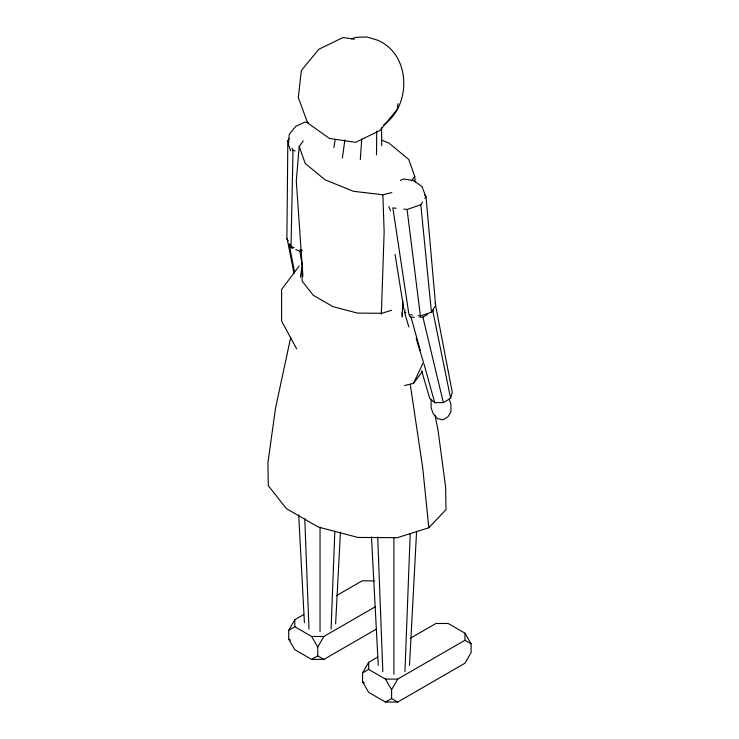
<?xml version="1.0" encoding="UTF-8"?>
<svg xmlns="http://www.w3.org/2000/svg" width="739" height="739" viewBox="0 0 739 739"><rect width="100%" height="100%" fill="white"/><g stroke="black" fill="none" stroke-linecap="round" stroke-linejoin="round"><path stroke-width="1.11" d="M376.299 629.148L323.867 659.419L311.636 659.419L294.815 649.701L288.7 639.115L288.7 630.284L294.815 626.755L294.815 619.688L303.72 614.552M320.042 631.679L320.042 527.156M289.134 138.858L287.841 140.641L286.88 238.863L287.914 240.785M376.493 154.857L376.724 131.163M294.048 247.583L291.027 246.567L293.004 150.22L291.97 148.308M381.37 314.093L384.151 231.75L382.857 194.773L391.818 192.593M331.09 629.046L334.832 531.156M404.944 671.677L410.219 533.493M402.145 316.976L402.847 300.902M335.608 623.845L340.457 532.08M409.517 665.331L416.602 531.129M360.309 159.55L361.74 138.96M303.258 140.937L299.193 146.479L296.311 181.037L302.898 276.238M397.924 103.672L397.296 109.298L379.911 130.507L355.635 142.313L329.465 138.47L307.664 122.942L298.297 97.557L301.346 70.556L318.731 49.337L343.007 37.532L354.378 39.204M342.397 158.007L344.864 139.967M300.431 277.254L301.891 267.047L302.159 281.125L313.29 295.277L333.058 306.694L357.574 313.114L381.961 313.271L391.679 310.204M333.843 147.615L335.22 139.754M290.723 337.307L275.481 408.418L267.906 462.928L268.34 485.699L286.326 508.589L318.306 527.046L357.944 537.438L397.388 537.687L428.823 527.757L446.023 509.605L445.589 486.835L438.042 430.292L435.105 415.715M421.71 370.969L429.765 398.487L434.708 402.681L443.345 402.607L450.614 398.303L432.878 311.267L433.728 308.181M450.614 398.303L452.268 392.298L435.142 303.036M404.612 385.509L413.498 383.384L423.429 362.221L416.149 338.286M288.7 630.284L294.815 619.688M323.867 659.419L317.752 655.881L317.752 647.059L323.867 636.464L375.31 606.765M410.21 638.339L435.936 623.485L448.167 623.485L464.979 633.194L471.094 643.789L471.094 652.62L464.979 663.206L397.711 702.05L385.481 702.05L368.659 692.341L362.544 681.746L362.544 672.924L368.659 662.329L377.564 657.183M385.481 702.05L391.596 698.521L391.596 689.69L397.711 679.095L464.979 640.26L464.979 633.194M418.117 315.692L420.408 315.95L431.447 312.172L420.805 204.777L422.532 202.015M424.842 198.348L425.997 196.509L424.574 194.957M431.447 312.172L433.239 309.318M434.43 307.415L435.622 305.521L425.997 196.509M411.346 180.99L414.727 176.372L408.722 159.43L388.843 143.024L381.472 140.05M299.083 266.105L281.596 289.466L281.596 321.086L296.644 348.826M413.498 383.384L422.246 371.708M383.698 124.817C411.946 105.178 410.856 54.012 377.509 40.183L366.886 36.95L355.782 37.393L351.515 38.825M419.687 317.197L422.911 317.16L427.447 314.481M431.068 312.338L432.878 311.267M336.365 595.708L362.082 580.854L374.322 580.854M311.636 659.419L317.752 655.881M362.544 672.924L368.659 669.386L368.659 662.329M400.446 180.408L403.54 178.986L413.628 180.612L421.951 186.514L425.59 196.057M403.79 209.109L407.078 209.479L420.805 204.777M295.831 249.634L299.914 251.251L302.085 250.77M409.388 315.83L411.078 317.271L414.302 317.243M294.815 626.755L311.636 636.464L323.867 636.464M368.659 669.386L385.481 679.095L397.711 679.095M396.132 208.241L392.852 207.871L408.963 314.657L412.399 315.045M382.857 194.773L353.51 191.309L325.086 179.826L305.207 163.421L299.193 146.479M308.375 122.637L305.013 122.101L295.739 126.36L289.291 134.286L288.339 144.447L290.76 150.811M293.004 150.22L295.12 150.941M300.089 249.625L302.103 250.309M289.088 245.099L289.706 247.196L292.773 248.415M464.979 640.26L471.094 643.789M288.7 639.115L290.445 640.122M362.544 681.746L364.29 682.753M391.596 698.521L397.711 702.05M405.997 312.957L404.307 311.525L408.815 326.934M405.295 310.648L403.827 309.041L395.051 254.392M385.481 679.095L391.596 689.69M311.636 636.464L317.752 647.059M287.841 140.641L288.875 142.553M289.466 243.676L291.027 246.567M388.89 206.634L390.506 210.874M449.118 399.097L450.91 404.057L450.91 411.919L448.037 416.722L443.16 419.798L437.645 418.745L433.276 413.868L431.123 407.91L431.123 400.058M287.831 240.905L287.203 238.817L294.048 273.615M411.078 317.271L420.288 350.545M423.964 363.856L434.708 402.681M422.911 317.16L443.345 402.607M289.706 247.196L294.501 271.897M299.914 251.251L302.316 266.058M410.237 384.372L422.708 467.732L428.823 527.757M407.078 209.479L420.408 315.95M401.988 312.8L402.349 316.209M414.727 176.372L415.179 182.006M371.468 536.865L378.257 665.331M298.713 514.88L304.413 622.691M377.694 536.948L382.839 671.677M304.764 518.492L308.985 629.046M381.546 127.718L381.73 145.703M393.887 537.632L393.887 674.319"/></g></svg>
